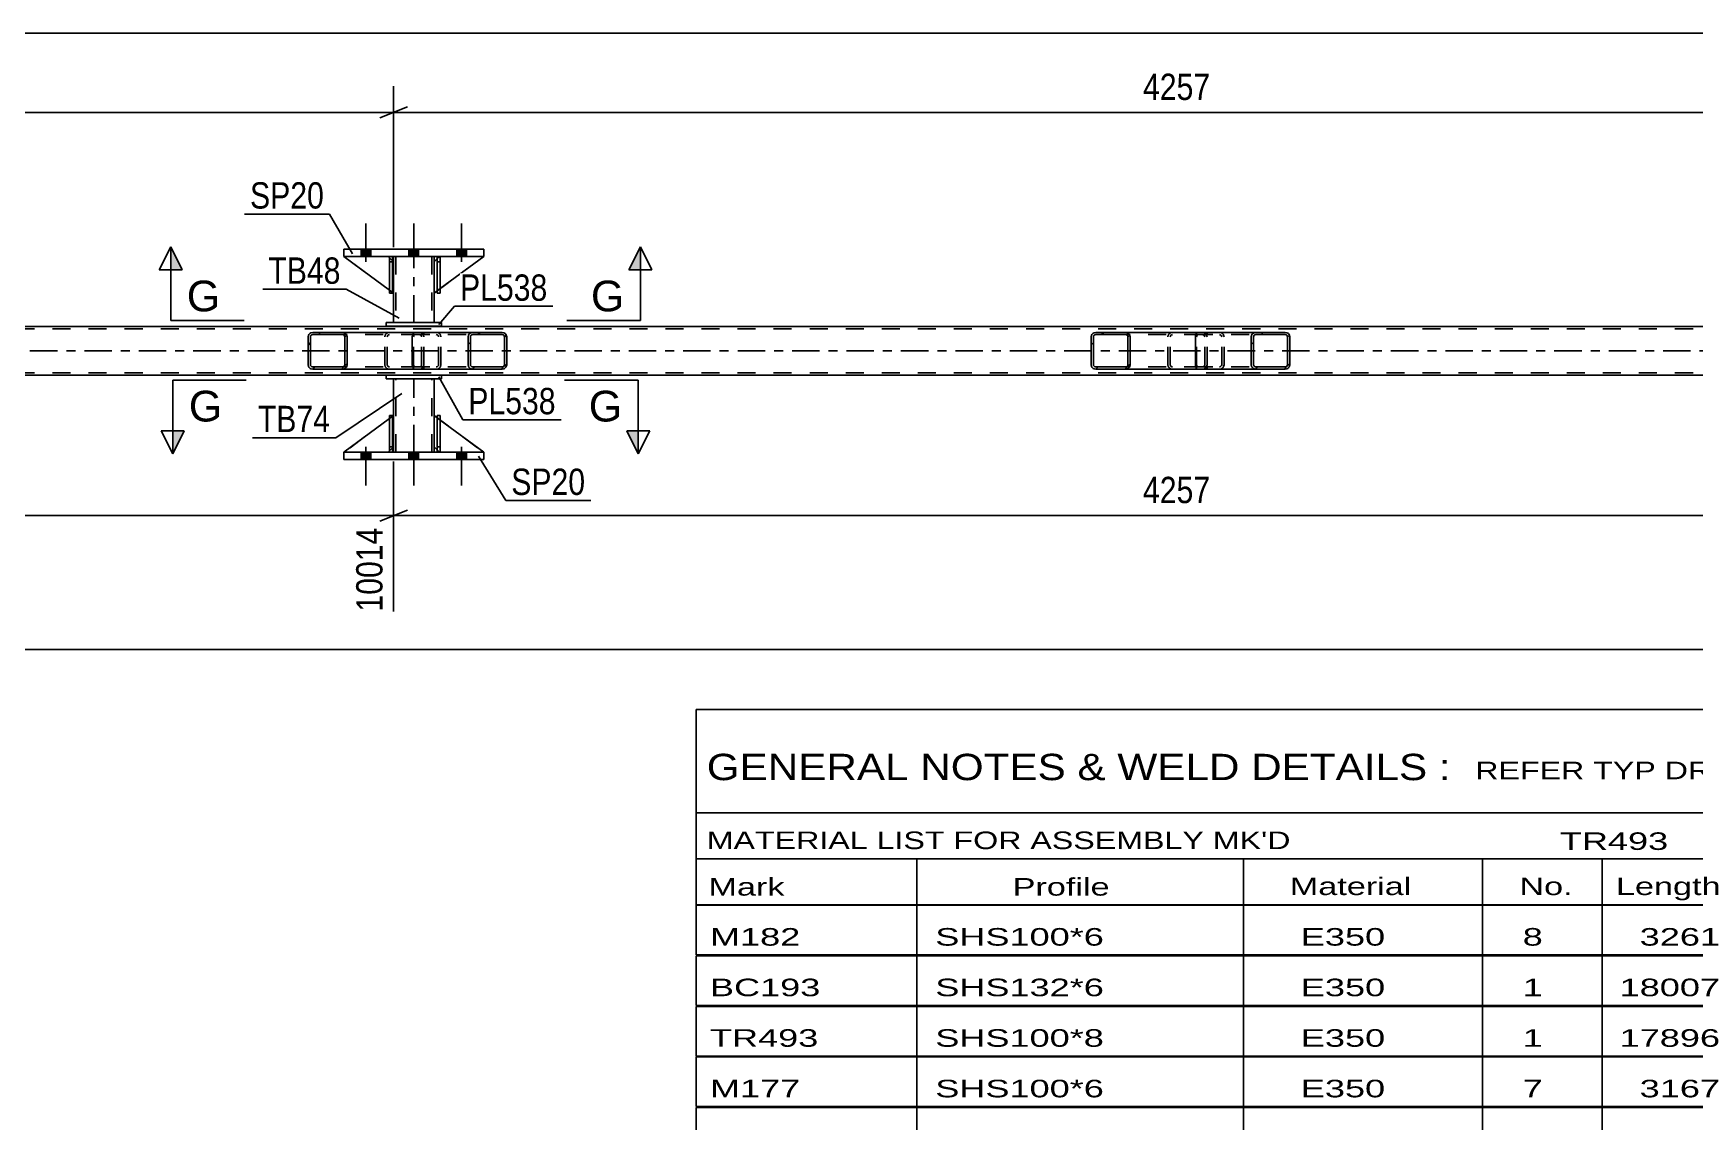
# Model space of a CAD drawing. Header units: millimetres. Extents: x -36 to 805, y -409 to 185.
# Drawn here: x 408.1 to 588.7, y -290.3 to -171.9 of the extents above; entities that cross this region are included whole.
import ezdxf

# ---------------------------------------------------------------- set-up
doc = ezdxf.new("R2010")
doc.units = ezdxf.units.MM
doc.linetypes.add('DXK_LINE_DOT2', pattern=[3.9198, 1.9599, -1.9599])
doc.linetypes.add('DXK_LINE_DOT3', pattern=[5.9187, 2.979, -0.9799, 0.9799, -0.9799])
doc.styles.add('Arial', font='ARIAL.TTF', dxfattribs={"height": 0.2})
doc.styles.add('Arial Narrow', font='ARIALN.TTF', dxfattribs={"height": 0.2})

# ---------------------------------------------------------------- blocks, each defined once
blk = doc.blocks.new('Part-203724355-6188 - 6047')
at = {"color": 2, "linetype": 'Continuous'}
for p, q in [((452, -217.48), (452, -213.48)), ((452, -213.48), (452.32, -213.48)), ((452.32, -217.48), (452.32, -213.48)), ((452, -217.48), (452, -217.48)), ((452.32, -217.48), (452, -217.48))]:
    blk.add_line(p, q, dxfattribs=at)
at = {"color": 7, "linetype": 'DXK_LINE_DOT2'}
for p, q in [((452, -213.48), (452, -216.88)), ((452.32, -216.88), (452.32, -213.48)), ((452, -216.88), (452, -217.48)), ((452, -216.88), (452.32, -216.88)), ((452.32, -217.48), (452.32, -216.88)), ((452.32, -217.48), (452.32, -217.48))]:
    blk.add_line(p, q, dxfattribs=at)
blk = doc.blocks.new('Part-203724355-6180 - 6047')
at = {"color": 2, "linetype": 'Continuous'}
for p, q in [((457.04, -195.38), (441.84, -195.38)), ((441.84, -195.38), (441.84, -196.18)), ((441.84, -196.18), (457.04, -196.18)), ((457.04, -196.18), (457.04, -195.38))]:
    blk.add_line(p, q, dxfattribs=at)
blk = doc.blocks.new('Part-203724355-6258 - 6047')
at = {"color": 2, "linetype": 'Continuous'}
for p, q in [((452.32, -196.18), (452, -196.18)), ((452, -196.18), (452, -200.18)), ((452.32, -196.18), (452.32, -196.18)), ((452.32, -196.18), (452.32, -200.18)), ((452.32, -200.18), (452, -200.18))]:
    blk.add_line(p, q, dxfattribs=at)
at = {"color": 7, "linetype": 'DXK_LINE_DOT2'}
for p, q in [((452, -196.78), (452, -196.18)), ((452.32, -196.78), (452, -196.78)), ((452, -196.78), (452, -200.18)), ((452.32, -196.78), (452.32, -196.18)), ((452.32, -196.18), (452.32, -196.18)), ((452.32, -200.18), (452.32, -196.78))]:
    blk.add_line(p, q, dxfattribs=at)
blk = doc.blocks.new('Part-203724355-6170 - 6047')
at = {"color": 7, "linetype": 'DXK_LINE_DOT2'}
for p, q in [((451.64, -216.88), (451.64, -213.48)), ((451.64, -213.48), (457.04, -217.48)), ((452.24, -217.48), (451.64, -216.88)), ((457.04, -217.48), (452.24, -217.48))]:
    blk.add_line(p, q, dxfattribs=at)
blk = doc.blocks.new('Part-203724355-6261 - 6047')
at = {"color": 2, "linetype": 'Continuous'}
for p, q in [((446.8, -199.85), (441.84, -196.18)), ((446.8, -196.33), (446.64, -196.18)), ((447.24, -196.78), (447.12, -196.65)), ((447.24, -196.78), (447.24, -196.78)), ((447.24, -200.18), (447.24, -196.78)), ((447.12, -200.08), (447.24, -200.18)), ((447.24, -200.18), (447.24, -200.18))]:
    blk.add_line(p, q, dxfattribs=at)
at = {"color": 7, "linetype": 'DXK_LINE_DOT2'}
for p, q in [((446.64, -196.18), (441.84, -196.18)), ((446.64, -196.18), (447.24, -196.78)), ((447.12, -196.65), (446.8, -196.33)), ((447.24, -196.78), (447.24, -200.18)), ((447.12, -200.08), (446.8, -199.85))]:
    blk.add_line(p, q, dxfattribs=at)
blk = doc.blocks.new('Bolt-203724355-6133 - 6047')
at = {"linetype": 'Continuous'}
for points in [[(444.76, -217.48), (443.72, -217.48), (443.72, -218.28), (444.76, -218.28)], [(444.76, -217.48), (443.72, -217.48), (443.72, -218.28), (444.76, -218.28)], [(444.76, -217.48), (443.72, -217.48), (443.72, -218.28), (444.76, -218.28)], [(449.96, -217.48), (448.92, -217.48), (448.92, -218.28), (449.96, -218.28)], [(449.96, -217.48), (448.92, -217.48), (448.92, -218.28), (449.96, -218.28)], [(455.16, -217.48), (454.12, -217.48), (454.12, -218.28), (455.16, -218.28)], [(455.16, -217.48), (454.12, -217.48), (454.12, -218.28), (455.16, -218.28)], [(455.16, -217.48), (454.12, -217.48), (454.12, -218.28), (455.16, -218.28)]]:
    blk.add_hatch(color=1, dxfattribs=at).paths.add_polyline_path(points)
at = {"color": 1, "linetype": 'Continuous'}
for p, q in [((443.72, -217.48), (443.72, -218.28)), ((443.72, -217.48), (443.72, -218.28)), ((443.72, -217.48), (443.72, -218.28)), ((444.24, -216.88), (444.24, -221.08)), ((444.24, -216.88), (444.24, -221.08)), ((444.24, -216.88), (444.24, -221.08)), ((444.76, -217.48), (444.76, -218.28)), ((444.76, -217.48), (444.76, -218.28)), ((444.76, -217.48), (444.76, -218.28)), ((448.92, -217.48), (448.92, -218.28)), ((448.92, -217.48), (448.92, -218.28)), ((449.44, -216.88), (449.44, -221.08)), ((449.44, -216.88), (449.44, -221.08)), ((449.96, -217.48), (449.96, -218.28)), ((449.96, -217.48), (449.96, -218.28)), ((454.12, -217.48), (454.12, -218.28)), ((454.12, -217.48), (454.12, -218.28)), ((454.12, -217.48), (454.12, -218.28)), ((454.64, -216.88), (454.64, -221.08)), ((454.64, -216.88), (454.64, -221.08)), ((454.64, -216.88), (454.64, -221.08)), ((455.16, -217.48), (455.16, -218.28)), ((455.16, -217.48), (455.16, -218.28)), ((455.16, -217.48), (455.16, -218.28))]:
    blk.add_line(p, q, dxfattribs=at)
blk = doc.blocks.new('Bolt-203724355-6134 - 6047')
at = {"linetype": 'Continuous'}
for points in [[(443.72, -196.18), (444.76, -196.18), (444.76, -195.38), (443.72, -195.38)], [(443.72, -196.18), (444.76, -196.18), (444.76, -195.38), (443.72, -195.38)], [(443.72, -196.18), (444.76, -196.18), (444.76, -195.38), (443.72, -195.38)], [(448.92, -196.18), (449.96, -196.18), (449.96, -195.38), (448.92, -195.38)], [(448.92, -196.18), (449.96, -196.18), (449.96, -195.38), (448.92, -195.38)], [(454.12, -196.18), (455.16, -196.18), (455.16, -195.38), (454.12, -195.38)], [(454.12, -196.18), (455.16, -196.18), (455.16, -195.38), (454.12, -195.38)], [(454.12, -196.18), (455.16, -196.18), (455.16, -195.38), (454.12, -195.38)]]:
    blk.add_hatch(color=1, dxfattribs=at).paths.add_polyline_path(points)
at = {"color": 1, "linetype": 'Continuous'}
for p, q in [((444.24, -196.78), (444.24, -192.58)), ((444.24, -196.78), (444.24, -192.58)), ((444.24, -196.78), (444.24, -192.58)), ((449.44, -196.78), (449.44, -192.58)), ((449.44, -196.78), (449.44, -192.58)), ((454.64, -196.78), (454.64, -192.58)), ((454.64, -196.78), (454.64, -192.58)), ((454.64, -196.78), (454.64, -192.58)), ((443.72, -196.18), (443.72, -195.38)), ((443.72, -196.18), (443.72, -195.38)), ((443.72, -196.18), (443.72, -195.38)), ((444.76, -196.18), (444.76, -195.38)), ((444.76, -196.18), (444.76, -195.38)), ((444.76, -196.18), (444.76, -195.38)), ((448.92, -196.18), (448.92, -195.38)), ((448.92, -196.18), (448.92, -195.38)), ((449.96, -196.18), (449.96, -195.38)), ((449.96, -196.18), (449.96, -195.38)), ((454.12, -196.18), (454.12, -195.38)), ((454.12, -196.18), (454.12, -195.38)), ((454.12, -196.18), (454.12, -195.38)), ((455.16, -196.18), (455.16, -195.38)), ((455.16, -196.18), (455.16, -195.38)), ((455.16, -196.18), (455.16, -195.38))]:
    blk.add_line(p, q, dxfattribs=at)
blk = doc.blocks.new('Part-203724355-6164 - 6047')
at = {"color": 7, "linetype": 'DXK_LINE_DOT2'}
for p, q in [((447.24, -213.48), (441.84, -217.48)), ((447.24, -216.88), (447.24, -213.48)), ((447.24, -213.48), (447.24, -216.88)), ((441.84, -217.48), (446.64, -217.48)), ((446.64, -217.48), (447.24, -216.88)), ((447.24, -216.88), (446.64, -217.48)), ((447.24, -216.88), (447.24, -216.88))]:
    blk.add_line(p, q, dxfattribs=at)
blk = doc.blocks.new('Part-203724355-6231 - 6047')
at = {"color": 2, "linetype": 'Continuous'}
for p, q in [((446.44, -209.08), (452.44, -209.08)), ((446.44, -209.48), (446.44, -209.08)), ((452.44, -209.48), (446.44, -209.48)), ((452.44, -209.08), (452.44, -209.48))]:
    blk.add_line(p, q, dxfattribs=at)
blk = doc.blocks.new('Part-203724355-6167 - 6047')
at = {"color": 2, "linetype": 'Continuous'}
for p, q in [((451.64, -216.88), (451.64, -213.48)), ((452, -213.74), (451.64, -213.48)), ((457.04, -217.48), (452.32, -213.98)), ((452, -217.23), (451.64, -216.88))]:
    blk.add_line(p, q, dxfattribs=at)
at = {"color": 7, "linetype": 'DXK_LINE_DOT2'}
for p, q in [((452.32, -213.98), (452, -213.74)), ((452.24, -217.48), (452, -217.23)), ((457.04, -217.48), (452.24, -217.48)), ((457.04, -217.48), (457.04, -217.48)), ((457.04, -217.48), (457.04, -217.48))]:
    blk.add_line(p, q, dxfattribs=at)
blk = doc.blocks.new('Part-203724355-6175 - 6047')
at = {"color": 2, "linetype": 'Continuous'}
for p, q in [((457.04, -217.48), (441.84, -217.48)), ((441.84, -217.48), (441.84, -218.28)), ((441.84, -218.28), (457.04, -218.28)), ((457.04, -218.28), (457.04, -217.48))]:
    blk.add_line(p, q, dxfattribs=at)
blk = doc.blocks.new('Part-203724355-6181 - 6047')
at = {"linetype": 'Continuous'}
h = blk.add_hatch(dxfattribs=at)
h.set_pattern_fill('', scale=0.7, style=0, pattern_type=0)
h.set_pattern_definition([(45, (442.1599, -204.7345), (-1.57154, 1.57154), [])])
h.paths.add_polyline_path([(442.2, -204.92), (442.16, -204.73), (442.05, -204.58), (441.88, -204.47), (441.69, -204.44), (438.45, -204.44), (438.26, -204.47), (438.09, -204.58), (437.98, -204.73), (437.94, -204.92), (437.94, -207.96), (437.98, -208.14), (438.09, -208.3), (438.26, -208.4), (438.45, -208.44), (441.69, -208.44), (441.88, -208.4), (442.05, -208.3), (442.16, -208.14), (442.2, -207.96)])
h.paths.add_polyline_path([(441.92, -208.05), (441.87, -208.13), (441.79, -208.18), (441.69, -208.2), (438.45, -208.2), (438.36, -208.18), (438.27, -208.13), (438.22, -208.05), (438.2, -207.96), (438.2, -204.92), (438.22, -204.83), (438.27, -204.75), (438.36, -204.7), (438.45, -204.68), (441.69, -204.68), (441.79, -204.7), (441.87, -204.75), (441.92, -204.83), (441.94, -204.92), (441.94, -207.96)])
at = {"color": 2, "linetype": 'Continuous'}
for p, q in [((437.98, -204.73), (437.94, -204.92)), ((437.94, -207.96), (437.94, -204.92)), ((438.2, -204.92), (438.22, -204.83)), ((438.2, -207.96), (438.2, -204.92)), ((438.22, -204.83), (438.27, -204.75)), ((438.45, -204.44), (438.26, -204.47)), ((438.27, -204.75), (438.36, -204.7)), ((438.36, -204.7), (438.45, -204.68)), ((438.45, -204.44), (441.69, -204.44)), ((438.45, -204.68), (441.69, -204.68)), ((449.56, -204.44), (441.69, -204.44)), ((441.88, -204.47), (441.69, -204.44)), ((441.69, -204.68), (441.79, -204.7)), ((441.79, -204.7), (441.87, -204.75)), ((441.87, -204.75), (441.92, -204.83)), ((441.92, -204.83), (441.94, -204.92)), ((441.94, -207.96), (441.94, -204.92)), ((442.2, -204.92), (442.16, -204.73)), ((442.2, -207.96), (442.2, -204.92)), ((437.94, -207.96), (437.98, -208.14)), ((438.22, -208.05), (438.2, -207.96)), ((438.27, -208.13), (438.22, -208.05)), ((438.26, -208.4), (438.45, -208.44)), ((438.36, -208.18), (438.27, -208.13)), ((438.45, -208.2), (438.36, -208.18)), ((438.45, -208.2), (441.69, -208.2)), ((438.45, -208.44), (441.69, -208.44)), ((441.79, -208.18), (441.69, -208.2)), ((441.69, -208.44), (441.88, -208.4)), ((441.69, -208.44), (449.56, -208.44)), ((441.87, -208.13), (441.79, -208.18)), ((441.92, -208.05), (441.87, -208.13)), ((441.94, -207.96), (441.92, -208.05)), ((442.16, -208.14), (442.2, -207.96))]:
    blk.add_line(p, q, dxfattribs=at)
at = {"color": 7, "linetype": 'DXK_LINE_DOT2'}
for p, q in [((441.69, -204.44), (438.45, -204.44)), ((450.04, -204.68), (438.45, -204.68)), ((446.29, -204.92), (446.33, -204.73)), ((446.29, -207.96), (446.29, -204.92)), ((446.57, -204.83), (446.55, -204.92)), ((446.55, -207.96), (446.55, -204.92)), ((446.62, -204.75), (446.57, -204.83)), ((446.61, -204.47), (446.8, -204.44)), ((446.62, -204.75), (446.64, -204.73)), ((446.64, -204.73), (446.7, -204.7)), ((446.7, -204.7), (446.8, -204.68)), ((450.04, -204.44), (449.56, -204.44)), ((450.04, -204.44), (450.23, -204.47)), ((450.13, -204.7), (450.04, -204.68)), ((450.22, -204.75), (450.13, -204.7)), ((450.27, -204.83), (450.22, -204.75)), ((450.29, -204.92), (450.27, -204.83)), ((450.29, -207.96), (450.29, -204.92)), ((450.51, -204.73), (450.55, -204.92)), ((450.55, -207.96), (450.55, -204.92)), ((450.04, -208.2), (438.45, -208.2)), ((438.45, -208.44), (441.69, -208.44)), ((446.33, -208.14), (446.29, -207.96)), ((446.55, -207.96), (446.57, -208.05)), ((446.57, -208.05), (446.62, -208.13)), ((446.8, -208.44), (446.61, -208.4)), ((446.62, -208.13), (446.7, -208.18)), ((446.7, -208.18), (446.8, -208.2)), ((450.04, -208.44), (449.56, -208.44)), ((450.04, -208.2), (450.13, -208.18)), ((450.23, -208.4), (450.04, -208.44)), ((450.13, -208.18), (450.22, -208.13)), ((450.22, -208.13), (450.27, -208.05)), ((450.27, -208.05), (450.29, -207.96)), ((450.55, -207.96), (450.51, -208.14))]:
    blk.add_line(p, q, dxfattribs=at)
at = {"color": 2, "linetype": 'Continuous'}
for centre, start, end in [((438.43, -204.94), 110.7583, 155.68), ((441.71, -204.94), 24.32, 69.2417), ((438.43, -207.94), 204.32, 249.2417), ((441.71, -207.94), 290.7583, 335.68)]:
    blk.add_arc(centre, 0.496, start, end, dxfattribs=at)
at = {"color": 7, "linetype": 'DXK_LINE_DOT2'}
for centre, start, end in [((446.78, -204.94), 110.7583, 155.68), ((450.06, -204.94), 24.32, 69.2417), ((446.78, -207.94), 204.32, 249.2417), ((450.06, -207.94), 290.7583, 335.68)]:
    blk.add_arc(centre, 0.496, start, end, dxfattribs=at)
blk = doc.blocks.new('Part-203724355-6184 - 6047')
at = {"color": 7, "linetype": 'DXK_LINE_DOT2'}
for p, q in [((452.24, -196.18), (451.64, -196.78)), ((451.64, -200.18), (457.04, -196.18)), ((451.64, -196.78), (451.64, -200.18)), ((457.04, -196.18), (452.24, -196.18))]:
    blk.add_line(p, q, dxfattribs=at)
blk = doc.blocks.new('Part-203724355-6185 - 6047')
at = {"color": 7, "linetype": 'DXK_LINE_DOT2'}
for p, q in [((446.8, -213.48), (447.12, -213.48)), ((446.8, -216.88), (446.8, -213.48)), ((446.8, -213.48), (446.8, -217.48)), ((447.12, -213.48), (447.12, -216.88)), ((447.12, -217.48), (447.12, -213.57)), ((447.12, -216.88), (446.8, -216.88)), ((446.8, -217.48), (446.8, -216.88)), ((447.12, -217.48), (446.8, -217.48)), ((447.12, -216.88), (447.12, -217.48)), ((447.12, -217.48), (447.12, -217.48))]:
    blk.add_line(p, q, dxfattribs=at)
blk = doc.blocks.new('Part-203724355-6186 - 6047')
at = {"color": 7, "linetype": 'DXK_LINE_DOT2'}
for p, q in [((452.32, -213.48), (452, -213.48)), ((452, -216.88), (452, -213.48)), ((452, -213.48), (452, -217.48)), ((452.32, -213.48), (452.32, -216.88)), ((452.32, -217.48), (452.32, -213.48)), ((452.32, -216.88), (452, -216.88)), ((452, -217.48), (452, -216.88)), ((452.32, -217.48), (452, -217.48)), ((452.32, -216.88), (452.32, -217.48)), ((452.32, -217.48), (452.32, -217.48))]:
    blk.add_line(p, q, dxfattribs=at)
blk = doc.blocks.new('Part-203724355-6187 - 6047')
at = {"color": 2, "linetype": 'Continuous'}
for p, q in [((446.8, -217.48), (446.8, -213.48)), ((446.8, -213.48), (447.12, -213.48)), ((447.12, -217.48), (447.12, -213.48)), ((446.8, -217.48), (446.8, -217.48)), ((447.12, -217.48), (446.8, -217.48))]:
    blk.add_line(p, q, dxfattribs=at)
at = {"color": 7, "linetype": 'DXK_LINE_DOT2'}
for p, q in [((446.8, -213.48), (446.8, -216.88)), ((447.12, -216.88), (447.12, -213.48)), ((446.8, -216.88), (446.8, -217.48)), ((446.8, -216.88), (447.12, -216.88)), ((447.12, -217.48), (447.12, -216.88)), ((447.12, -217.48), (447.12, -217.48))]:
    blk.add_line(p, q, dxfattribs=at)
blk = doc.blocks.new('Part-203724355-6255 - 6047')
at = {"color": 2, "linetype": 'Continuous'}
for p, q in [((46.67, -203.8), (713.95, -203.8)), ((446.44, -209.08), (197.03, -209.08)), ((616.71, -209.08), (452.44, -209.08))]:
    blk.add_line(p, q, dxfattribs=at)
at = {"color": 7, "linetype": 'DXK_LINE_DOT2'}
for p, q in [((713.95, -204.04), (46.67, -204.04)), ((713.95, -208.84), (46.67, -208.84)), ((452.44, -209.08), (446.44, -209.08))]:
    blk.add_line(p, q, dxfattribs=at)
at = {"color": 7, "linetype": 'DXK_LINE_DOT3'}
blk.add_line((46.67, -206.44), (713.95, -206.44), dxfattribs=at)
blk = doc.blocks.new('Part-203724355-6191 - 6047')
at = {"color": 2, "linetype": 'Continuous'}
for p, q in [((446.8, -213.81), (441.84, -217.48)), ((447.24, -213.48), (447.12, -213.57)), ((447.24, -216.88), (447.24, -213.48)), ((446.8, -217.32), (446.64, -217.48)), ((447.24, -216.88), (447.12, -217)), ((447.24, -216.88), (447.24, -216.88))]:
    blk.add_line(p, q, dxfattribs=at)
at = {"color": 7, "linetype": 'DXK_LINE_DOT2'}
for p, q in [((447.12, -213.57), (446.8, -213.81)), ((447.24, -216.88), (447.24, -213.48)), ((441.84, -217.48), (446.64, -217.48)), ((447.24, -216.88), (446.64, -217.48)), ((447.12, -217), (446.8, -217.32))]:
    blk.add_line(p, q, dxfattribs=at)
blk = doc.blocks.new('Part-203724355-6256 - 6047')
at = {"color": 7, "linetype": 'DXK_LINE_DOT2'}
for p, q in [((452, -196.78), (452, -196.18)), ((452, -196.18), (452, -196.18)), ((452, -196.18), (452, -200.18)), ((452.32, -196.18), (452, -196.18)), ((452, -200.18), (452, -196.78)), ((452, -196.78), (452.32, -196.78)), ((452.32, -196.78), (452.32, -196.18)), ((452.32, -200.18), (452.32, -196.18)), ((452.32, -196.78), (452.32, -200.18)), ((452, -200.18), (452.32, -200.18))]:
    blk.add_line(p, q, dxfattribs=at)
blk = doc.blocks.new('Part-203724355-6211 - 6047')
at = {"color": 2, "linetype": 'Continuous'}
for p, q in [((447.24, -196.18), (447.24, -196.78)), ((451.64, -196.18), (451.64, -196.78)), ((447.24, -200.18), (447.24, -203.38)), ((451.64, -200.18), (451.64, -203.38))]:
    blk.add_line(p, q, dxfattribs=at)
at = {"color": 7, "linetype": 'DXK_LINE_DOT2'}
for p, q in [((451.64, -196.18), (447.24, -196.18)), ((447.24, -196.78), (447.24, -200.18)), ((447.48, -196.18), (447.48, -203.38)), ((451.4, -196.18), (451.4, -203.38)), ((451.64, -196.78), (451.64, -200.18)), ((451.64, -203.38), (447.24, -203.38))]:
    blk.add_line(p, q, dxfattribs=at)
at = {"color": 7, "linetype": 'DXK_LINE_DOT3'}
blk.add_line((449.44, -203.38), (449.44, -196.18), dxfattribs=at)
blk = doc.blocks.new('Part-203724355-6226 - 6047')
at = {"color": 2, "linetype": 'Continuous'}
for p, q in [((452.44, -203.38), (446.44, -203.38)), ((446.44, -203.38), (446.44, -203.78)), ((452.44, -203.78), (446.44, -203.78)), ((452.44, -203.38), (452.44, -203.78))]:
    blk.add_line(p, q, dxfattribs=at)
blk = doc.blocks.new('Part-203724355-6246 - 6047')
at = {"color": 2, "linetype": 'Continuous'}
for p, q in [((447.24, -213.48), (447.24, -209.48)), ((451.64, -213.48), (451.64, -209.48)), ((447.24, -217.48), (447.24, -216.88)), ((451.64, -217.48), (451.64, -216.88))]:
    blk.add_line(p, q, dxfattribs=at)
at = {"color": 7, "linetype": 'DXK_LINE_DOT2'}
for p, q in [((451.64, -209.48), (447.24, -209.48)), ((447.48, -217.48), (447.48, -209.48)), ((451.4, -217.48), (451.4, -209.48)), ((447.24, -216.88), (447.24, -213.48)), ((451.64, -216.88), (451.64, -213.48)), ((447.24, -217.48), (451.64, -217.48))]:
    blk.add_line(p, q, dxfattribs=at)
at = {"color": 7, "linetype": 'DXK_LINE_DOT3'}
blk.add_line((449.44, -217.48), (449.44, -209.48), dxfattribs=at)
blk = doc.blocks.new('Part-203724355-6247 - 6047')
at = {"color": 7, "linetype": 'DXK_LINE_DOT2'}
for p, q in [((446.8, -196.78), (446.8, -196.18)), ((446.8, -196.18), (446.8, -196.18)), ((446.8, -196.18), (446.8, -200.18)), ((447.12, -196.18), (446.8, -196.18)), ((446.8, -200.18), (446.8, -196.78)), ((446.8, -196.78), (447.12, -196.78)), ((447.12, -196.78), (447.12, -196.18)), ((447.12, -200.18), (447.12, -196.18)), ((447.12, -196.78), (447.12, -200.18)), ((446.8, -200.18), (447.12, -200.18))]:
    blk.add_line(p, q, dxfattribs=at)
blk = doc.blocks.new('Part-203724355-6257 - 6047')
at = {"color": 2, "linetype": 'Continuous'}
for p, q in [((447.12, -196.18), (446.8, -196.18)), ((446.8, -196.18), (446.8, -200.18)), ((447.12, -196.18), (447.12, -196.18)), ((447.12, -196.18), (447.12, -200.18)), ((447.12, -200.18), (446.8, -200.18))]:
    blk.add_line(p, q, dxfattribs=at)
at = {"color": 7, "linetype": 'DXK_LINE_DOT2'}
for p, q in [((446.8, -196.78), (446.8, -196.18)), ((447.12, -196.78), (446.8, -196.78)), ((446.8, -196.78), (446.8, -200.18)), ((447.12, -196.78), (447.12, -196.18)), ((447.12, -196.18), (447.12, -196.18)), ((447.12, -200.18), (447.12, -196.78))]:
    blk.add_line(p, q, dxfattribs=at)
blk = doc.blocks.new('Part-203724355-6264 - 6047')
at = {"color": 7, "linetype": 'DXK_LINE_DOT2'}
for p, q in [((447.24, -200.18), (441.84, -196.18)), ((441.84, -196.18), (446.64, -196.18)), ((446.64, -196.18), (447.24, -196.78)), ((447.24, -196.78), (446.64, -196.18)), ((447.24, -196.78), (447.24, -200.18)), ((447.24, -196.78), (447.24, -196.78)), ((447.24, -196.78), (447.24, -200.18))]:
    blk.add_line(p, q, dxfattribs=at)
blk = doc.blocks.new('Part-203724355-6267 - 6047')
at = {"color": 2, "linetype": 'Continuous'}
for p, q in [((452, -196.42), (451.64, -196.78)), ((451.64, -196.78), (451.64, -200.18)), ((457.04, -196.18), (452.32, -199.68)), ((452, -199.92), (451.64, -200.18))]:
    blk.add_line(p, q, dxfattribs=at)
at = {"color": 7, "linetype": 'DXK_LINE_DOT2'}
for p, q in [((452.24, -196.18), (452, -196.42)), ((457.04, -196.18), (452.24, -196.18)), ((452.32, -199.68), (452, -199.92))]:
    blk.add_line(p, q, dxfattribs=at)
blk = doc.blocks.new('Part-203724355-6281 - 6047')
at = {"linetype": 'Continuous'}
h = blk.add_hatch(dxfattribs=at)
h.set_pattern_fill('', scale=0.7, style=0, pattern_type=0)
h.set_pattern_definition([(45, (544.639, -204.7345), (-1.57154, 1.57154), [])])
h.paths.add_polyline_path([(544.68, -204.92), (544.64, -204.73), (544.53, -204.58), (544.37, -204.47), (544.17, -204.44), (540.99, -204.44), (540.8, -204.47), (540.63, -204.58), (540.53, -204.73), (540.49, -204.92), (540.49, -207.96), (540.53, -208.14), (540.63, -208.3), (540.8, -208.4), (540.99, -208.44), (544.17, -208.44), (544.37, -208.4), (544.53, -208.3), (544.64, -208.14), (544.68, -207.96)])
h.paths.add_polyline_path([(544.41, -208.05), (544.35, -208.13), (544.27, -208.18), (544.17, -208.2), (540.99, -208.2), (540.89, -208.18), (540.81, -208.13), (540.76, -208.05), (540.74, -207.96), (540.74, -204.92), (540.76, -204.83), (540.81, -204.75), (540.89, -204.7), (540.99, -204.68), (544.17, -204.68), (544.27, -204.7), (544.35, -204.75), (544.41, -204.83), (544.43, -204.92), (544.43, -207.96)])
at = {"color": 2, "linetype": 'Continuous'}
for p, q in [((534.42, -204.92), (534.44, -204.73)), ((534.42, -207.96), (534.42, -204.92)), ((534.44, -204.73), (534.5, -204.58)), ((534.5, -204.58), (534.59, -204.47)), ((534.59, -204.47), (534.69, -204.44)), ((540.99, -204.44), (534.69, -204.44)), ((540.53, -204.73), (540.49, -204.92)), ((540.49, -207.96), (540.49, -204.92)), ((540.74, -204.92), (540.76, -204.83)), ((540.74, -207.96), (540.74, -204.92)), ((540.76, -204.83), (540.81, -204.75)), ((540.99, -204.44), (540.8, -204.47)), ((540.81, -204.75), (540.89, -204.7)), ((540.89, -204.7), (540.99, -204.68)), ((540.99, -204.44), (544.17, -204.44)), ((540.99, -204.68), (544.17, -204.68)), ((544.37, -204.47), (544.17, -204.44)), ((544.17, -204.68), (544.27, -204.7)), ((544.27, -204.7), (544.35, -204.75)), ((544.35, -204.75), (544.41, -204.83)), ((544.41, -204.83), (544.43, -204.92)), ((544.43, -207.96), (544.43, -204.92)), ((544.68, -204.92), (544.64, -204.73)), ((544.68, -207.96), (544.68, -204.92)), ((534.44, -208.14), (534.42, -207.96)), ((534.5, -208.3), (534.44, -208.14)), ((534.59, -208.4), (534.5, -208.3)), ((534.69, -208.44), (534.59, -208.4)), ((534.69, -208.44), (540.99, -208.44)), ((540.49, -207.96), (540.53, -208.14)), ((540.76, -208.05), (540.74, -207.96)), ((540.81, -208.13), (540.76, -208.05)), ((540.8, -208.4), (540.99, -208.44)), ((540.89, -208.18), (540.81, -208.13)), ((540.99, -208.2), (540.89, -208.18)), ((540.99, -208.2), (544.17, -208.2)), ((540.99, -208.44), (544.17, -208.44)), ((544.27, -208.18), (544.17, -208.2)), ((544.17, -208.44), (544.37, -208.4)), ((544.35, -208.13), (544.27, -208.18)), ((544.41, -208.05), (544.35, -208.13)), ((544.43, -207.96), (544.41, -208.05)), ((544.64, -208.14), (544.68, -207.96))]:
    blk.add_line(p, q, dxfattribs=at)
at = {"color": 7, "linetype": 'DXK_LINE_DOT2'}
for p, q in [((534.56, -204.83), (534.55, -204.92)), ((534.55, -207.96), (534.55, -204.92)), ((534.59, -204.75), (534.56, -204.83)), ((534.64, -204.7), (534.59, -204.75)), ((534.69, -204.68), (534.64, -204.7)), ((544.17, -204.68), (534.69, -204.68)), ((535.68, -204.68), (535.68, -204.44)), ((537.02, -204.44), (537.22, -204.47)), ((537.12, -204.7), (537.02, -204.68)), ((537.2, -204.75), (537.12, -204.7)), ((537.26, -204.83), (537.2, -204.75)), ((537.28, -204.92), (537.26, -204.83)), ((537.28, -207.96), (537.28, -204.92)), ((537.49, -204.73), (537.53, -204.92)), ((537.53, -207.96), (537.53, -204.92)), ((544.17, -204.44), (540.99, -204.44)), ((534.55, -207.96), (534.56, -208.05)), ((534.56, -208.05), (534.59, -208.13)), ((534.59, -208.13), (534.64, -208.18)), ((534.64, -208.18), (534.69, -208.2)), ((544.17, -208.2), (534.69, -208.2)), ((535.68, -208.44), (535.68, -208.2)), ((537.02, -208.2), (537.12, -208.18)), ((537.22, -208.4), (537.02, -208.44)), ((537.12, -208.18), (537.2, -208.13)), ((537.2, -208.13), (537.26, -208.05)), ((537.26, -208.05), (537.28, -207.96)), ((537.53, -207.96), (537.49, -208.14)), ((540.99, -208.44), (544.17, -208.44))]:
    blk.add_line(p, q, dxfattribs=at)
for centre, start, end in [((537.04, -204.93), 23.8494, 68.8059), ((537.04, -207.94), 291.1941, 336.1506)]:
    blk.add_arc(centre, 0.492, start, end, dxfattribs=at)
at = {"color": 2, "linetype": 'Continuous'}
for centre, start, end in [((540.98, -204.93), 111.1941, 156.1506), ((544.19, -204.93), 23.8494, 68.8059), ((540.98, -207.94), 203.8494, 248.8059), ((544.19, -207.94), 291.1941, 336.1506)]:
    blk.add_arc(centre, 0.492, start, end, dxfattribs=at)
blk = doc.blocks.new('Part-203724355-6282 - 6047')
at = {"linetype": 'Continuous'}
h = blk.add_hatch(dxfattribs=at)
h.set_pattern_fill('', scale=0.7, style=0, pattern_type=0)
h.set_pattern_definition([(45, (527.294, -204.7345), (-1.57154, 1.57154), [])])
h.paths.add_polyline_path([(527.33, -204.92), (527.29, -204.73), (527.18, -204.58), (527.02, -204.47), (526.82, -204.44), (523.59, -204.44), (523.39, -204.47), (523.23, -204.58), (523.12, -204.73), (523.08, -204.92), (523.08, -207.96), (523.12, -208.14), (523.23, -208.3), (523.39, -208.4), (523.59, -208.44), (526.82, -208.44), (527.02, -208.4), (527.18, -208.3), (527.29, -208.14), (527.33, -207.96)])
h.paths.add_polyline_path([(527.06, -208.05), (527, -208.13), (526.92, -208.18), (526.82, -208.2), (523.59, -208.2), (523.49, -208.18), (523.41, -208.13), (523.35, -208.05), (523.33, -207.96), (523.33, -204.92), (523.35, -204.83), (523.41, -204.75), (523.49, -204.7), (523.59, -204.68), (526.82, -204.68), (526.92, -204.7), (527, -204.75), (527.06, -204.83), (527.08, -204.92), (527.08, -207.96)])
at = {"color": 2, "linetype": 'Continuous'}
for p, q in [((523.12, -204.73), (523.08, -204.92)), ((523.08, -207.96), (523.08, -204.92)), ((523.33, -204.92), (523.35, -204.83)), ((523.33, -207.96), (523.33, -204.92)), ((523.35, -204.83), (523.41, -204.75)), ((523.59, -204.44), (523.39, -204.47)), ((523.41, -204.75), (523.49, -204.7)), ((523.49, -204.7), (523.59, -204.68)), ((523.59, -204.44), (526.82, -204.44)), ((523.59, -204.68), (526.82, -204.68)), ((534.69, -204.44), (526.82, -204.44)), ((527.02, -204.47), (526.82, -204.44)), ((526.82, -204.68), (526.92, -204.7)), ((526.92, -204.7), (527, -204.75)), ((527, -204.75), (527.06, -204.83)), ((527.06, -204.83), (527.08, -204.92)), ((527.08, -207.96), (527.08, -204.92)), ((527.33, -204.92), (527.29, -204.73)), ((527.33, -207.96), (527.33, -204.92)), ((523.08, -207.96), (523.12, -208.14)), ((523.35, -208.05), (523.33, -207.96)), ((523.41, -208.13), (523.35, -208.05)), ((523.39, -208.4), (523.59, -208.44)), ((523.49, -208.18), (523.41, -208.13)), ((523.59, -208.2), (523.49, -208.18)), ((523.59, -208.2), (526.82, -208.2)), ((523.59, -208.44), (526.82, -208.44)), ((526.92, -208.18), (526.82, -208.2)), ((526.82, -208.44), (527.02, -208.4)), ((534.69, -208.44), (526.82, -208.44)), ((527, -208.13), (526.92, -208.18)), ((527.06, -208.05), (527, -208.13)), ((527.08, -207.96), (527.06, -208.05)), ((527.29, -208.14), (527.33, -207.96))]:
    blk.add_line(p, q, dxfattribs=at)
at = {"color": 7, "linetype": 'DXK_LINE_DOT2'}
for p, q in [((526.82, -204.44), (523.59, -204.44)), ((535.17, -204.68), (523.59, -204.68)), ((531.43, -204.92), (531.46, -204.73)), ((531.43, -207.96), (531.43, -204.92)), ((531.7, -204.83), (531.68, -204.92)), ((531.68, -207.96), (531.68, -204.92)), ((531.76, -204.75), (531.7, -204.83)), ((531.74, -204.47), (531.94, -204.44)), ((531.84, -204.7), (531.76, -204.75)), ((531.94, -204.68), (531.84, -204.7)), ((535.17, -204.44), (534.69, -204.44)), ((535.17, -204.44), (535.37, -204.47)), ((535.27, -204.7), (535.17, -204.68)), ((535.35, -204.75), (535.27, -204.7)), ((535.41, -204.83), (535.35, -204.75)), ((535.43, -204.92), (535.41, -204.83)), ((535.43, -207.96), (535.43, -204.92)), ((535.64, -204.73), (535.68, -204.92)), ((535.68, -207.96), (535.68, -204.92)), ((535.17, -208.2), (523.59, -208.2)), ((526.82, -208.44), (523.59, -208.44)), ((531.46, -208.14), (531.43, -207.96)), ((531.68, -207.96), (531.7, -208.05)), ((531.7, -208.05), (531.76, -208.13)), ((531.94, -208.44), (531.74, -208.4)), ((531.76, -208.13), (531.84, -208.18)), ((531.84, -208.18), (531.94, -208.2)), ((535.17, -208.44), (534.69, -208.44)), ((535.17, -208.2), (535.27, -208.18)), ((535.37, -208.4), (535.17, -208.44)), ((535.27, -208.18), (535.35, -208.13)), ((535.35, -208.13), (535.41, -208.05)), ((535.41, -208.05), (535.43, -207.96)), ((535.68, -207.96), (535.64, -208.14))]:
    blk.add_line(p, q, dxfattribs=at)
at = {"color": 2, "linetype": 'Continuous'}
for centre, start, end in [((523.57, -204.94), 110.7583, 155.68), ((526.84, -204.94), 24.32, 69.2417), ((523.57, -207.94), 204.32, 249.2417), ((526.84, -207.94), 290.7583, 335.68)]:
    blk.add_arc(centre, 0.496, start, end, dxfattribs=at)
at = {"color": 7, "linetype": 'DXK_LINE_DOT2'}
for centre, start, end in [((531.92, -204.94), 110.7583, 155.68), ((535.19, -204.94), 24.32, 69.2417), ((531.92, -207.94), 204.32, 249.2417), ((535.19, -207.94), 290.7583, 335.68)]:
    blk.add_arc(centre, 0.496, start, end, dxfattribs=at)
blk = doc.blocks.new('Part-203724355-6283 - 6047')
at = {"linetype": 'Continuous'}
h = blk.add_hatch(dxfattribs=at)
h.set_pattern_fill('', scale=0.7, style=0, pattern_type=0)
h.set_pattern_definition([(45, (459.5049, -204.7345), (-1.57154, 1.57154), [])])
h.paths.add_polyline_path([(459.54, -204.92), (459.5, -204.73), (459.4, -204.58), (459.23, -204.47), (459.04, -204.44), (455.86, -204.44), (455.66, -204.47), (455.5, -204.58), (455.39, -204.73), (455.35, -204.92), (455.35, -207.96), (455.39, -208.14), (455.5, -208.3), (455.66, -208.4), (455.86, -208.44), (459.04, -208.44), (459.23, -208.4), (459.4, -208.3), (459.5, -208.14), (459.54, -207.96)])
h.paths.add_polyline_path([(459.27, -208.05), (459.22, -208.13), (459.14, -208.18), (459.04, -208.2), (455.86, -208.2), (455.76, -208.18), (455.68, -208.13), (455.62, -208.05), (455.6, -207.96), (455.6, -204.92), (455.62, -204.83), (455.68, -204.75), (455.76, -204.7), (455.86, -204.68), (459.04, -204.68), (459.14, -204.7), (459.22, -204.75), (459.27, -204.83), (459.29, -204.92), (459.29, -207.96)])
at = {"color": 2, "linetype": 'Continuous'}
for p, q in [((449.28, -204.92), (449.31, -204.73)), ((449.28, -207.96), (449.28, -204.92)), ((449.31, -204.73), (449.36, -204.58)), ((449.36, -204.58), (449.45, -204.47)), ((449.45, -204.47), (449.56, -204.44)), ((455.86, -204.44), (449.56, -204.44)), ((455.39, -204.73), (455.35, -204.92)), ((455.35, -207.96), (455.35, -204.92)), ((455.6, -204.92), (455.62, -204.83)), ((455.6, -207.96), (455.6, -204.92)), ((455.62, -204.83), (455.68, -204.75)), ((455.86, -204.44), (455.66, -204.47)), ((455.68, -204.75), (455.76, -204.7)), ((455.76, -204.7), (455.86, -204.68)), ((455.86, -204.44), (459.04, -204.44)), ((455.86, -204.68), (459.04, -204.68)), ((459.23, -204.47), (459.04, -204.44)), ((459.04, -204.68), (459.14, -204.7)), ((459.14, -204.7), (459.22, -204.75)), ((459.22, -204.75), (459.27, -204.83)), ((459.27, -204.83), (459.29, -204.92)), ((459.29, -207.96), (459.29, -204.92)), ((459.54, -204.92), (459.5, -204.73)), ((459.54, -207.96), (459.54, -204.92)), ((449.31, -208.14), (449.28, -207.96)), ((449.36, -208.3), (449.31, -208.14)), ((449.45, -208.4), (449.36, -208.3)), ((449.56, -208.44), (449.45, -208.4)), ((455.86, -208.44), (449.56, -208.44)), ((455.35, -207.96), (455.39, -208.14)), ((455.62, -208.05), (455.6, -207.96)), ((455.68, -208.13), (455.62, -208.05)), ((455.66, -208.4), (455.86, -208.44)), ((455.76, -208.18), (455.68, -208.13)), ((455.86, -208.2), (455.76, -208.18)), ((455.86, -208.2), (459.04, -208.2)), ((455.86, -208.44), (459.04, -208.44)), ((459.14, -208.18), (459.04, -208.2)), ((459.04, -208.44), (459.23, -208.4)), ((459.22, -208.13), (459.14, -208.18)), ((459.27, -208.05), (459.22, -208.13)), ((459.29, -207.96), (459.27, -208.05)), ((459.5, -208.14), (459.54, -207.96))]:
    blk.add_line(p, q, dxfattribs=at)
at = {"color": 7, "linetype": 'DXK_LINE_DOT2'}
for p, q in [((449.43, -204.83), (449.42, -204.92)), ((449.42, -207.96), (449.42, -204.92)), ((449.46, -204.75), (449.43, -204.83)), ((449.5, -204.7), (449.46, -204.75)), ((449.56, -204.68), (449.5, -204.7)), ((459.04, -204.68), (449.56, -204.68)), ((450.55, -204.68), (450.55, -204.44)), ((451.89, -204.44), (452.08, -204.47)), ((451.99, -204.7), (451.89, -204.68)), ((452.07, -204.75), (451.99, -204.7)), ((452.12, -204.83), (452.07, -204.75)), ((452.14, -204.92), (452.12, -204.83)), ((452.14, -207.96), (452.14, -204.92)), ((452.35, -204.73), (452.39, -204.92)), ((452.39, -207.96), (452.39, -204.92)), ((459.04, -204.44), (455.86, -204.44)), ((449.42, -207.96), (449.43, -208.05)), ((449.43, -208.05), (449.46, -208.13)), ((449.46, -208.13), (449.5, -208.18)), ((449.5, -208.18), (449.56, -208.2)), ((459.04, -208.2), (449.56, -208.2)), ((450.55, -208.44), (450.55, -208.2)), ((451.89, -208.2), (451.99, -208.18)), ((452.08, -208.4), (451.89, -208.44)), ((451.99, -208.18), (452.07, -208.13)), ((452.07, -208.13), (452.12, -208.05)), ((452.12, -208.05), (452.14, -207.96)), ((452.39, -207.96), (452.35, -208.14)), ((459.04, -208.44), (455.86, -208.44))]:
    blk.add_line(p, q, dxfattribs=at)
for centre, start, end in [((451.9, -204.93), 23.8494, 68.8059), ((451.9, -207.94), 291.1941, 336.1506)]:
    blk.add_arc(centre, 0.492, start, end, dxfattribs=at)
at = {"color": 2, "linetype": 'Continuous'}
for centre, start, end in [((455.84, -204.93), 111.1941, 156.1506), ((459.05, -204.93), 23.8494, 68.8059), ((455.84, -207.94), 203.8494, 248.8059), ((459.05, -207.94), 291.1941, 336.1506)]:
    blk.add_arc(centre, 0.492, start, end, dxfattribs=at)
blk = doc.blocks.new('StraightDimension-203724355-14934 - 6047')
at = {"color": 7, "linetype": 'Continuous'}
for p, q in [((447.24, -195.18), (447.24, -177.66)), ((191.83, -180.51), (447.24, -180.51)), ((445.74, -181.11), (448.74, -179.91))]:
    blk.add_line(p, q, dxfattribs=at)
blk = doc.blocks.new('StraightDimension-203724355-14933 - 6047')
at = {"color": 7, "linetype": 'Continuous'}
for p, q in [((447.24, -195.18), (447.24, -177.66)), ((617.51, -195.18), (617.51, -177.66)), ((448.74, -179.91), (445.74, -181.11)), ((447.24, -180.51), (617.51, -180.51)), ((616.01, -181.11), (619.01, -179.91))]:
    blk.add_line(p, q, dxfattribs=at)
at = {"color": 0}
blk.add_wipeout([(536.63, -179.76), (536.63, -175.56), (528.12, -175.56), (528.12, -179.76)], dxfattribs=at)
at = {"color": 3, "style": 'Arial Narrow'}
blk.add_text('4257', height=2.863, dxfattribs=at).set_placement((528.72, -179.16))
blk = doc.blocks.new('StraightDimension-203724355-6513 - 6047')
at = {"color": 7, "linetype": 'Continuous'}
blk.add_line((46.67, -171.9), (722.57, -171.9), dxfattribs=at)
blk = doc.blocks.new('StraightDimension-203724355-6534 - 6047')
at = {"color": 7, "linetype": 'Continuous'}
blk.add_line((46.03, -238.92), (723.21, -238.92), dxfattribs=at)
blk = doc.blocks.new('StraightDimension-203724355-14975 - 6047')
at = {"color": 7, "linetype": 'Continuous'}
for p, q in [((447.24, -218.48), (447.24, -234.8)), ((617.51, -218.48), (617.51, -234.8)), ((448.74, -223.76), (445.74, -224.96)), ((616.01, -224.96), (619.01, -223.76)), ((447.24, -224.36), (617.51, -224.36))]:
    blk.add_line(p, q, dxfattribs=at)
at = {"color": 0}
blk.add_wipeout([(536.63, -223.61), (536.63, -219.41), (528.12, -219.41), (528.12, -223.61)], dxfattribs=at)
at = {"color": 0, "linetype": 'Continuous'}
blk.add_wipeout([(616.91, -225.06), (612.71, -225.06), (612.71, -235.4), (616.91, -235.4)], dxfattribs=at)
at = {"color": 3, "style": 'Arial Narrow'}
blk.add_text('4257', height=2.863, dxfattribs=at).set_placement((528.72, -223.01))
at = {"color": 3, "linetype": 'Continuous', "style": 'Arial Narrow'}
blk.add_text('14271', height=2.863, rotation=90.0002, dxfattribs=at).set_placement((616.31, -234.8))
blk = doc.blocks.new('StraightDimension-203724355-14976 - 6047')
at = {"color": 7, "linetype": 'Continuous'}
for p, q in [((447.24, -218.48), (447.24, -234.8)), ((445.74, -224.96), (448.74, -223.76)), ((191.83, -224.36), (447.24, -224.36))]:
    blk.add_line(p, q, dxfattribs=at)
at = {"color": 0, "linetype": 'Continuous'}
blk.add_wipeout([(446.64, -225.06), (442.44, -225.06), (442.44, -235.4), (446.64, -235.4)], dxfattribs=at)
at = {"color": 3, "linetype": 'Continuous', "style": 'Arial Narrow'}
blk.add_text('10014', height=2.863, rotation=90.0002, dxfattribs=at).set_placement((446.04, -234.8))
blk = doc.blocks.new('Unknown-203724355-37310')
at = {"color": 7, "linetype": 'Continuous'}
for p, q in [((480.14, -245.45), (640.14, -245.45)), ((480.14, -256.7), (480.14, -245.45)), ((480.14, -256.7), (640.14, -256.7)), ((480.14, -256.7), (480.14, -261.7)), ((480.14, -261.7), (640.14, -261.7)), ((480.14, -261.7), (480.14, -266.7)), ((504.14, -261.7), (504.14, -266.7)), ((539.64, -261.7), (539.64, -266.7)), ((565.64, -261.7), (565.64, -266.7)), ((578.64, -261.7), (578.64, -266.7)), ((480.14, -266.7), (640.14, -266.7)), ((480.14, -266.75), (480.14, -272.15)), ((480.14, -266.75), (640.14, -266.75)), ((504.14, -266.7), (504.14, -272.2)), ((539.64, -266.7), (539.64, -272.2)), ((565.64, -266.7), (565.64, -272.2)), ((578.64, -266.7), (578.64, -272.2)), ((480.14, -272.15), (640.14, -272.15)), ((480.14, -272.25), (480.14, -277.65)), ((480.14, -272.25), (640.14, -272.25)), ((504.14, -272.2), (504.14, -277.7)), ((539.64, -272.2), (539.64, -277.7)), ((565.64, -272.2), (565.64, -277.7)), ((578.64, -272.2), (578.64, -277.7)), ((480.14, -277.65), (640.14, -277.65)), ((480.14, -277.75), (480.14, -283.15)), ((480.14, -277.75), (640.14, -277.75)), ((504.14, -277.7), (504.14, -283.2)), ((539.64, -277.7), (539.64, -283.2)), ((565.64, -277.7), (565.64, -283.2)), ((578.64, -277.7), (578.64, -283.2)), ((480.14, -283.15), (640.14, -283.15)), ((480.14, -283.25), (480.14, -288.65)), ((480.14, -283.25), (640.14, -283.25)), ((504.14, -283.2), (504.14, -288.7)), ((539.64, -283.2), (539.64, -288.7)), ((565.64, -283.2), (565.64, -288.7)), ((578.64, -283.2), (578.64, -288.7)), ((480.14, -288.65), (640.14, -288.65)), ((480.14, -288.75), (480.14, -294.15)), ((480.14, -288.75), (640.14, -288.75)), ((504.14, -288.7), (504.14, -294.2)), ((539.64, -288.7), (539.64, -294.2)), ((565.64, -288.7), (565.64, -294.2)), ((578.64, -288.7), (578.64, -294.2))]:
    blk.add_line(p, q, dxfattribs=at)
at = {"color": 7, "style": 'Arial Narrow'}
for s, height, width, p in [('GENERAL NOTES & WELD DETAILS :', 2.8633, 1.4, (481.29, -253.14)), ('REFER TYP DRAWING TYP-01', 1.9089, 1.6, (564.84, -253.04)), ("MATERIAL LIST FOR ASSEMBLY MK'D", 1.9089, 1.6, (481.29, -260.64)), ('TR493', 1.909, 1.794707, (574.04, -260.73)), ('Mark', 1.909, 1.7, (481.48, -265.7)), ('Profile', 1.909, 1.7, (514.55, -265.7)), ('Material', 1.909, 1.7, (544.68, -265.64)), ('No.', 1.909, 1.7, (569.64, -265.64)), ('Length', 1.909, 1.7, (580.14, -265.64))]:
    blk.add_text(s, height=height, dxfattribs=dict(at, width=width)).set_placement(p)
at = {"color": 7, "linetype": 'Continuous', "style": 'Arial Narrow', "width": 1.794707}
for s, height, p in [('M182', 1.909, (481.64, -271.14)), ('SHS100*6', 1.909, (506.14, -271.14)), ('E350', 1.909, (545.88, -271.14)), ('8', 1.91, (570, -271.14)), ('3261', 1.909, (582.72, -271.14)), ('BC193', 1.909, (481.64, -276.64)), ('SHS132*6', 1.909, (506.14, -276.64)), ('E350', 1.909, (545.88, -276.64)), ('1', 1.91, (570, -276.64)), ('18007', 1.909, (580.54, -276.64)), ('TR493', 1.909, (481.64, -282.14)), ('SHS100*8', 1.909, (506.14, -282.14)), ('E350', 1.909, (545.88, -282.14)), ('1', 1.91, (570, -282.14)), ('17896', 1.909, (580.54, -282.14)), ('M177', 1.909, (481.64, -287.64)), ('SHS100*6', 1.909, (506.14, -287.64)), ('E350', 1.909, (545.88, -287.64)), ('7', 1.91, (570, -287.64)), ('3167', 1.909, (582.72, -287.64))]:
    blk.add_text(s, height=height, dxfattribs=at).set_placement(p)
blk = doc.blocks.new('Mark-203724355-6176 - 6047')
at = {"color": 0}
blk.add_wipeout([(439.68, -190.97), (439.68, -187.97), (431.64, -187.97), (431.64, -190.97)], dxfattribs=at)
blk.add_wipeout([(439.68, -190.97), (439.68, -187.97), (431.64, -187.97), (431.64, -190.97)], dxfattribs=at)
at = {"color": 30, "linetype": 'Continuous'}
for p in [(431.04, -191.57), (442.78, -195.9)]:
    blk.add_line(p, (440.28, -191.57), dxfattribs=at)
at = {"color": 3, "style": 'Arial Narrow'}
blk.add_text('SP20', height=2.863, dxfattribs=at).set_placement((431.64, -190.97))
blk = doc.blocks.new('Mark-203724355-6171 - 6047')
at = {"color": 0}
blk.add_wipeout([(468.08, -222.12), (468.08, -219.12), (460.04, -219.12), (460.04, -222.12)], dxfattribs=at)
blk.add_wipeout([(468.08, -222.12), (468.08, -219.12), (460.04, -219.12), (460.04, -222.12)], dxfattribs=at)
at = {"color": 30, "linetype": 'Continuous'}
for p, q in [((456.49, -217.89), (459.44, -222.72)), ((459.44, -222.72), (468.68, -222.72))]:
    blk.add_line(p, q, dxfattribs=at)
at = {"color": 3, "style": 'Arial Narrow'}
blk.add_text('SP20', height=2.863, dxfattribs=at).set_placement((460.04, -222.12))
blk = doc.blocks.new('Mark-203724355-6207 - 6047')
at = {"color": 0}
blk.add_wipeout([(441.49, -199.15), (441.49, -196.15), (433.63, -196.15), (433.63, -199.15)], dxfattribs=at)
blk.add_wipeout([(441.49, -199.15), (441.49, -196.15), (433.63, -196.15), (433.63, -199.15)], dxfattribs=at)
at = {"color": 30, "linetype": 'Continuous'}
for p in [(433.03, -199.75), (447.84, -202.88)]:
    blk.add_line(p, (442.09, -199.75), dxfattribs=at)
at = {"color": 3, "style": 'Arial Narrow'}
blk.add_text('TB48', height=2.863, dxfattribs=at).set_placement((433.63, -199.15))
blk = doc.blocks.new('Mark-203724355-6222 - 6047')
at = {"color": 0}
blk.add_wipeout([(463.97, -201), (463.97, -198), (454.47, -198), (454.47, -201)], dxfattribs=at)
blk.add_wipeout([(463.97, -201), (463.97, -198), (454.47, -198), (454.47, -201)], dxfattribs=at)
at = {"color": 30, "linetype": 'Continuous'}
for p, q in [((452.16, -203.58), (453.87, -201.6)), ((453.87, -201.6), (464.57, -201.6))]:
    blk.add_line(p, q, dxfattribs=at)
at = {"color": 3, "style": 'Arial Narrow'}
blk.add_text('PL538', height=2.863, dxfattribs=at).set_placement((454.47, -201))
blk = doc.blocks.new('Mark-203724355-6227 - 6047')
at = {"color": 0}
blk.add_wipeout([(464.87, -213.34), (464.87, -210.34), (455.37, -210.34), (455.37, -213.34)], dxfattribs=at)
blk.add_wipeout([(464.87, -213.34), (464.87, -210.34), (455.37, -210.34), (455.37, -213.34)], dxfattribs=at)
at = {"color": 30, "linetype": 'Continuous'}
for p, q in [((452.15, -209.27), (454.77, -213.94)), ((454.77, -213.94), (465.47, -213.94))]:
    blk.add_line(p, q, dxfattribs=at)
at = {"color": 3, "style": 'Arial Narrow'}
blk.add_text('PL538', height=2.863, dxfattribs=at).set_placement((455.37, -213.34))
blk = doc.blocks.new('Mark-203724355-6242 - 6047')
at = {"color": 0}
blk.add_wipeout([(440.35, -215.29), (440.35, -212.29), (432.49, -212.29), (432.49, -215.29)], dxfattribs=at)
blk.add_wipeout([(440.35, -215.29), (440.35, -212.29), (432.49, -212.29), (432.49, -215.29)], dxfattribs=at)
at = {"color": 30, "linetype": 'Continuous'}
for p in [(448.13, -211.09), (431.89, -215.89)]:
    blk.add_line(p, (440.95, -215.89), dxfattribs=at)
at = {"color": 3, "style": 'Arial Narrow'}
blk.add_text('TB74', height=2.863, dxfattribs=at).set_placement((432.49, -215.29))
blk = doc.blocks.new('SectionMark-203724355-6612 - 6047')
at = {"linetype": 'Continuous'}
for points in [[(424.26, -197.65), (423.01, -197.65), (423.01, -195.15)], [(474.08, -197.65), (472.83, -197.65), (474.08, -195.15)]]:
    blk.add_hatch(color=6, dxfattribs=at).paths.add_polyline_path(points)
at = {"color": 6, "linetype": 'Continuous'}
for p, q in [((421.76, -197.65), (423.01, -195.15)), ((423.01, -203.15), (423.01, -195.15)), ((423.01, -195.15), (424.26, -197.65)), ((474.08, -195.15), (472.83, -197.65)), ((474.08, -203.15), (474.08, -195.15)), ((474.08, -195.15), (475.33, -197.65)), ((424.26, -197.65), (421.76, -197.65)), ((472.83, -197.65), (475.33, -197.65)), ((423.01, -203.15), (431.01, -203.15)), ((474.08, -203.15), (466.08, -203.15))]:
    blk.add_line(p, q, dxfattribs=at)
at = {"color": 0, "linetype": 'Continuous'}
for points in [[(428.39, -202.15), (428.39, -198.65), (424.76, -198.65), (424.76, -202.15)], [(472.33, -202.15), (472.33, -198.65), (468.7, -198.65), (468.7, -202.15)]]:
    blk.add_wipeout(points, dxfattribs=at)
at = {"color": 3, "linetype": 'Continuous', "style": 'Arial'}
for p in [(424.76, -202.15), (468.7, -202.15)]:
    blk.add_text('G', height=3.34, dxfattribs=at).set_placement(p)
blk = doc.blocks.new('SectionMark-203724355-6616 - 6047')
at = {"linetype": 'Continuous'}
for points in [[(423.23, -215.13), (424.48, -215.13), (423.23, -217.63)], [(472.59, -215.13), (473.84, -215.13), (473.84, -217.63)]]:
    blk.add_hatch(color=6, dxfattribs=at).paths.add_polyline_path(points)
at = {"color": 6, "linetype": 'Continuous'}
for p, q in [((423.23, -209.63), (431.23, -209.63)), ((423.23, -209.63), (423.23, -217.63)), ((473.84, -209.63), (465.84, -209.63)), ((473.84, -209.63), (473.84, -217.63)), ((423.23, -217.63), (421.98, -215.13)), ((424.48, -215.13), (421.98, -215.13)), ((423.23, -217.63), (424.48, -215.13)), ((472.59, -215.13), (475.09, -215.13)), ((473.84, -217.63), (472.59, -215.13)), ((475.09, -215.13), (473.84, -217.63))]:
    blk.add_line(p, q, dxfattribs=at)
at = {"color": 0, "linetype": 'Continuous'}
for points in [[(428.61, -214.13), (428.61, -210.63), (424.98, -210.63), (424.98, -214.13)], [(472.09, -214.13), (472.09, -210.63), (468.46, -210.63), (468.46, -214.13)]]:
    blk.add_wipeout(points, dxfattribs=at)
at = {"color": 3, "linetype": 'Continuous', "style": 'Arial'}
for p in [(424.98, -214.13), (468.46, -214.13)]:
    blk.add_text('G', height=3.34, dxfattribs=at).set_placement(p)

msp = doc.modelspace()

# ---------------------------------------------------------------- block references
for name in ['Bolt-203724355-6134 - 6047', 'Part-203724355-6180 - 6047', 'Part-203724355-6261 - 6047', 'Part-203724355-6264 - 6047', 'Part-203724355-6247 - 6047', 'Part-203724355-6257 - 6047', 'Part-203724355-6211 - 6047', 'Part-203724355-6184 - 6047', 'Part-203724355-6267 - 6047', 'Part-203724355-6258 - 6047', 'Part-203724355-6256 - 6047', 'Part-203724355-6255 - 6047', 'Part-203724355-6226 - 6047', 'Part-203724355-6181 - 6047', 'Part-203724355-6283 - 6047', 'Part-203724355-6282 - 6047', 'Part-203724355-6281 - 6047', 'Part-203724355-6231 - 6047', 'Part-203724355-6246 - 6047', 'Part-203724355-6164 - 6047', 'Part-203724355-6191 - 6047', 'Part-203724355-6185 - 6047', 'Part-203724355-6187 - 6047', 'Part-203724355-6170 - 6047', 'Part-203724355-6167 - 6047', 'Part-203724355-6188 - 6047', 'Part-203724355-6186 - 6047', 'Part-203724355-6175 - 6047', 'Bolt-203724355-6133 - 6047', 'Unknown-203724355-37310']:
    msp.add_blockref(name, (0, 0))

# ---------------------------------------------------------------- next in the draw order: block references
for name in ['StraightDimension-203724355-14934 - 6047', 'StraightDimension-203724355-6534 - 6047']:
    msp.add_blockref(name, (0, 0))

# ---------------------------------------------------------------- next in the draw order: block references
for name in ['StraightDimension-203724355-14933 - 6047', 'Mark-203724355-6227 - 6047', 'Mark-203724355-6242 - 6047', 'StraightDimension-203724355-14975 - 6047']:
    msp.add_blockref(name, (0, 0))

# ---------------------------------------------------------------- next in the draw order: block references
for name in ['StraightDimension-203724355-6513 - 6047', 'StraightDimension-203724355-14976 - 6047', 'Mark-203724355-6171 - 6047']:
    msp.add_blockref(name, (0, 0))

# ---------------------------------------------------------------- next in the draw order: block references
for name in ['Mark-203724355-6176 - 6047', 'Mark-203724355-6222 - 6047', 'SectionMark-203724355-6616 - 6047']:
    msp.add_blockref(name, (0, 0))

# ---------------------------------------------------------------- next in the draw order: block references
msp.add_blockref('Mark-203724355-6207 - 6047', (0, 0))

# ---------------------------------------------------------------- next in the draw order: block references
msp.add_blockref('SectionMark-203724355-6612 - 6047', (0, 0))

doc.saveas('drawing.dxf')
